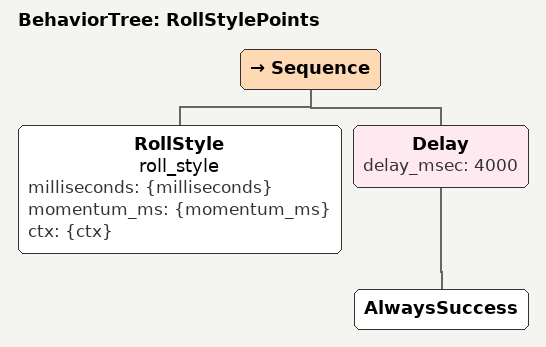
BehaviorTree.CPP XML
<root BTCPP_format="4" main_tree_to_execute="RollStyleTest">
    <BehaviorTree ID="RollStylePoints">
        <Sequence>
                <!--normal battery milliseconds = 4750-->
                <RollStyle name="roll_style" milliseconds="{milliseconds}" momentum_ms="{momentum_ms}" ctx="{ctx}" />
                <Delay delay_msec="4000"><AlwaysSuccess/></Delay>
        </Sequence>
    </BehaviorTree>
</root>
